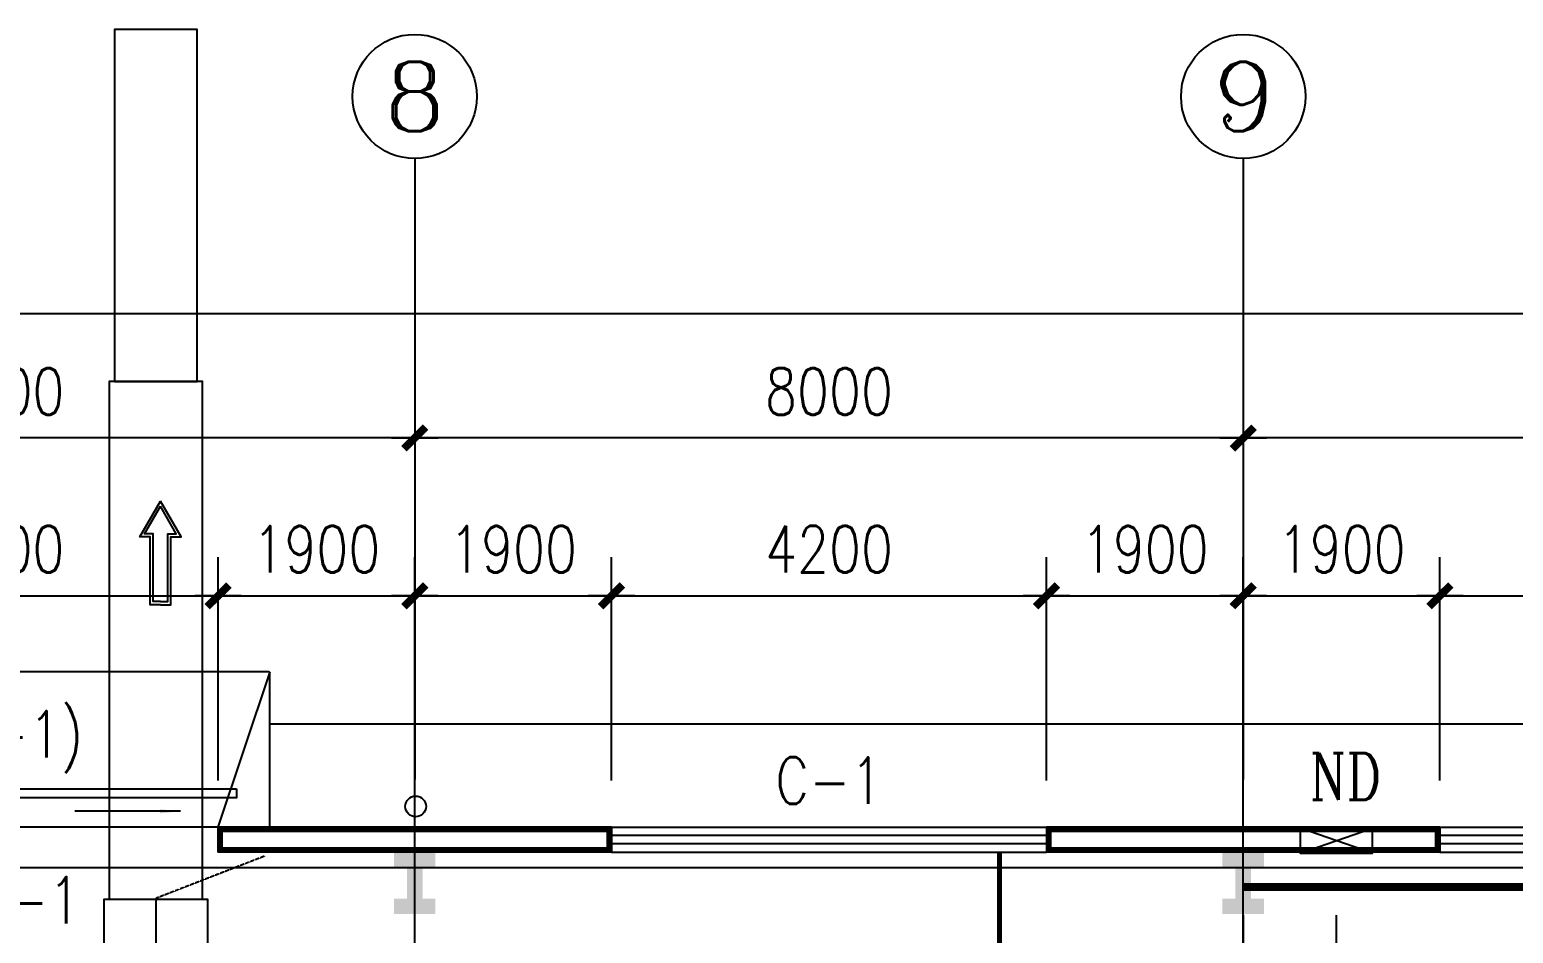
# Model space of a CAD drawing. Header units: millimetres. Extents: x 2509 to 128734, y 2492 to 91667.
# Drawn here: x 80501 to 94828, y 75105 to 83836 of the extents above; entities that cross this region are included whole.
import ezdxf
from ezdxf.enums import TextEntityAlignment as Align

# ---------------------------------------------------------------- set-up
doc = ezdxf.new("R2010")
doc.units = ezdxf.units.MM
for name, pattern in [('CENTER', [50.8, 31.75, -6.35, 6.35, -6.35]), ('DASH', [0.35, 0.25, -0.1]), ('DOTE', [2.42, 2, -0.2, 0.02, -0.2])]:
    doc.linetypes.add(name, pattern=pattern)
for name, color, linetype in [('7标注层', 4, 'Continuous'), ('AXIS', 3, 'Continuous'), ('AXIS_TEXT', 7, 'Continuous'), ('COLUMN', 7, 'Continuous'), ('DOTE', 1, 'DOTE'), ('GROUND', 2, 'Continuous'), ('PUB_DIM', 3, 'Continuous'), ('PUB_TEXT', 7, 'Continuous'), ('PUB_WALL', 255, 'Continuous'), ('ROAD', 5, 'DASH'), ('STAIR', 2, 'Continuous'), ('WALL', 4, 'Continuous'), ('WINDOW', 41, 'Continuous'), ('WINDOW_TEXT', 7, 'Continuous'), ('柱子', 3, 'Continuous'), ('规划设计-方案设计-文字标识', 255, 'Continuous'), ('规划设计-立库系统-编码', 255, 'Continuous')]:
    doc.layers.add(name, color=color, linetype=linetype)
doc.styles.add('_SIMPLEX', font='SIMPLEX.shx', dxfattribs={"width": 0.8})
doc.styles.add('COMPLEX', font='COMPLEX')
doc.styles.add('DIM_FONT', font='SIMPLEX.shx', dxfattribs={"width": 0.8})
doc.styles.add('SIMPLEX', font='SIMPLEX.SHX')
doc.dimstyles.new('AXIS150', dxfattribs={"dimscale": 1.5, "dimtxt": 300, "dimasz": 1, "dimexe": 250, "dimexo": 300, "dimgap": 150, "dimtad": 1, "dimdec": 0, "dimzin": 0, "dimdsep": 46, "dimtxsty": 'DIM_FONT', "dimblk": '_DIMX', "dimcen": 2.5, "dimse1": 1, "dimse2": 1, "dimclrt": 7, "dimadec": 0, "dimazin": 0, "dimtfac": 1, "dimtdec": 0, "dimtix": 1, "dimtmove": 2, "dimatfit": 3, "dimldrblk": '_DIMX', "dimfxl": 1, "dimtolj": 1, "dimtzin": 0, "dimarcsym": 0})
doc.dimstyles.new('DIMN150', dxfattribs={"dimscale": 1.5, "dimtxt": 300, "dimasz": 1, "dimexe": 250, "dimexo": 300, "dimgap": 150, "dimtad": 1, "dimdec": 0, "dimzin": 0, "dimdsep": 46, "dimtxsty": 'DIM_FONT', "dimblk": '_DIMX', "dimcen": 2.5, "dimclrt": 7, "dimadec": 0, "dimazin": 0, "dimtfac": 1, "dimtdec": 0, "dimtix": 1, "dimtmove": 2, "dimatfit": 3, "dimldrblk": '_DIMX', "dimfxl": 1, "dimtolj": 1, "dimtzin": 0, "dimarcsym": 0})

# ---------------------------------------------------------------- blocks, each defined once
blk = doc.blocks.new('_ARROW')
blk.add_solid([(0, 0), (-1, 0.1), (-1, -0.1)])
blk = doc.blocks.new('_A24YPB')
for points in [[(-0.0475, 0.1208), (-0.0475, 0.1001), (-0.5475, 0.1001), (-0.5474, 0.1208)], [(0.5477, 0.1207), (0.5476, 0.1), (0.0477, 0.1), (0.0477, 0.1208)]]:
    blk.add_lwpolyline(points, close=True)
at = {"linetype": 'CENTER'}
for points in [[(-0.419, 0.069), (-0.1762, 0.069)], [(0.419, 0.069), (0.1762, 0.069)]]:
    blk.add_lwpolyline(points, dxfattribs=at)
at = {"linetype": 'CENTER', "yscale": 0.04761904761899995, "zscale": 0.04761904761899995, "rotation": 180}
for p, xscale in [((-0.419, 0.069), 0.04761904761899995), ((0.419, 0.069), -0.04761904761899995)]:
    blk.add_blockref('_ARROW', p, dxfattribs=dict(at, xscale=xscale))
blk = doc.blocks.new('_DIMX')
blk.add_line((-150, 0), (150, 0))
at = {"const_width": 50}
blk.add_lwpolyline([(-70, -70), (70, 70)], dxfattribs=at)
blk = doc.blocks.new('*D18')
at = {"layer": 'DEFPOINTS', "color": 0, "transparency": 16777216}
for p in [(101449, -256732), (102348, -256732), (102348, -258434)]:
    blk.add_point(p, dxfattribs=at)
at = {"layer": 'PUB_DIM', "color": 0, "lineweight": -2, "transparency": 16777216}
for p, q in [((101449, -257182), (101449, -258809)), ((102348, -257182), (102348, -258809)), ((101447, -258434), (101446, -258434)), ((101449, -258434), (102348, -258434)), ((102350, -258434), (102351, -258434))]:
    blk.add_line(p, q, dxfattribs=at)
at = {"layer": 'PUB_DIM', "color": 0, "lineweight": -2, "transparency": 16777216, "xscale": 1.5, "yscale": 1.5, "zscale": 1.5}
blk.add_blockref('_DIMX', (101449, -258434), dxfattribs=at)
at = {"layer": 'PUB_DIM', "color": 0, "lineweight": -2, "transparency": 16777216, "xscale": 1.5, "yscale": 1.5, "zscale": 1.5, "rotation": 180}
blk.add_blockref('_DIMX', (102348, -258434), dxfattribs=at)
at = {"layer": 'PUB_DIM', "color": 7, "transparency": 16777216, "insert": (101899, -257984), "char_height": 450, "attachment_point": 5, "style": 'DIM_FONT'}
blk.add_mtext('\\A1;900', dxfattribs=at)
blk = doc.blocks.new('*D123')
at = {"layer": 'AXIS', "color": 0, "lineweight": -2, "transparency": 16777216}
for p, q in [((37209, -255422), (37209, -250997)), ((109689, -255422), (109689, -250997)), ((109687, -251372), (37210, -251372))]:
    blk.add_line(p, q, dxfattribs=at)
at = {"layer": 'DEFPOINTS', "color": 0, "transparency": 16777216}
for p in [(37209, -251372), (37209, -255872), (109689, -255872)]:
    blk.add_point(p, dxfattribs=at)
at = {"layer": 'AXIS', "color": 0, "lineweight": -2, "transparency": 16777216, "xscale": 1.5, "yscale": 1.5, "zscale": 1.5, "rotation": 180}
blk.add_blockref('_DIMX', (37209, -251372), dxfattribs=at)
at = {"layer": 'AXIS', "color": 0, "lineweight": -2, "transparency": 16777216, "xscale": 1.5, "yscale": 1.5, "zscale": 1.5}
blk.add_blockref('_DIMX', (109689, -251372), dxfattribs=at)
at = {"layer": 'AXIS', "color": 7, "transparency": 16777216, "insert": (73449, -250922), "char_height": 450, "attachment_point": 5, "style": 'DIM_FONT'}
blk.add_mtext('\\A1;72480', dxfattribs=at)
blk = doc.blocks.new('_WBLK')
for p, q in [((-0.5, 0.5), (0.5, 0.5)), ((0.5, 0.1667), (-0.5, 0.1667)), ((0.5, -0.1667), (-0.5, -0.1667)), ((-0.5, -0.5), (0.5, -0.5))]:
    blk.add_line(p, q)
at = {"layer": 'WINDOW_TEXT', "style": 'SIMPLEX', "flags": 9}
blk.add_attdef('A', text='', height=1, dxfattribs=at).set_placement((0, 1.5), align=Align.MIDDLE)
blk = doc.blocks.new('*D108')
at = {"layer": 'AXIS', "color": 0, "lineweight": -2, "transparency": 16777216}
blk.add_line((101447, -252572), (93450, -252572), dxfattribs=at)
at = {"layer": 'DEFPOINTS', "color": 0, "transparency": 16777216}
for p in [(93449, -252572), (93449, -255872), (101449, -255872)]:
    blk.add_point(p, dxfattribs=at)
at = {"layer": 'AXIS', "color": 0, "lineweight": -2, "transparency": 16777216, "xscale": 1.5, "yscale": 1.5, "zscale": 1.5, "rotation": 180}
blk.add_blockref('_DIMX', (93449, -252572), dxfattribs=at)
at = {"layer": 'AXIS', "color": 0, "lineweight": -2, "transparency": 16777216, "xscale": 1.5, "yscale": 1.5, "zscale": 1.5}
blk.add_blockref('_DIMX', (101449, -252572), dxfattribs=at)
at = {"layer": 'AXIS', "color": 7, "transparency": 16777216, "insert": (97449, -252122), "char_height": 450, "attachment_point": 5, "style": 'DIM_FONT'}
blk.add_mtext('\\A1;8000', dxfattribs=at)
blk = doc.blocks.new('*D107')
at = {"layer": 'DEFPOINTS', "color": 0, "transparency": 16777216}
for p in [(99549, -254097), (95349, -256332), (99549, -256332)]:
    blk.add_point(p, dxfattribs=at)
at = {"layer": 'PUB_DIM', "color": 0, "lineweight": -2, "transparency": 16777216}
for p, q in [((95349, -255882), (95349, -253722)), ((99549, -255882), (99549, -253722)), ((95350, -254097), (99547, -254097))]:
    blk.add_line(p, q, dxfattribs=at)
at = {"layer": 'PUB_DIM', "color": 0, "lineweight": -2, "transparency": 16777216, "xscale": 1.5, "yscale": 1.5, "zscale": 1.5, "rotation": 180}
blk.add_blockref('_DIMX', (95349, -254097), dxfattribs=at)
at = {"layer": 'PUB_DIM', "color": 0, "lineweight": -2, "transparency": 16777216, "xscale": 1.5, "yscale": 1.5, "zscale": 1.5}
blk.add_blockref('_DIMX', (99549, -254097), dxfattribs=at)
at = {"layer": 'PUB_DIM', "color": 7, "transparency": 16777216, "insert": (97449, -253647), "char_height": 450, "attachment_point": 5, "style": 'DIM_FONT'}
blk.add_mtext('\\A1;4200', dxfattribs=at)
blk = doc.blocks.new('*D97')
at = {"layer": 'AXIS', "color": 0, "lineweight": -2, "transparency": 16777216}
blk.add_line((93447, -252572), (85450, -252572), dxfattribs=at)
at = {"layer": 'DEFPOINTS', "color": 0, "transparency": 16777216}
for p in [(85449, -252572), (85449, -255872), (93449, -255872)]:
    blk.add_point(p, dxfattribs=at)
at = {"layer": 'AXIS', "color": 0, "lineweight": -2, "transparency": 16777216, "xscale": 1.5, "yscale": 1.5, "zscale": 1.5, "rotation": 180}
blk.add_blockref('_DIMX', (85449, -252572), dxfattribs=at)
at = {"layer": 'AXIS', "color": 0, "lineweight": -2, "transparency": 16777216, "xscale": 1.5, "yscale": 1.5, "zscale": 1.5}
blk.add_blockref('_DIMX', (93449, -252572), dxfattribs=at)
at = {"layer": 'AXIS', "color": 7, "transparency": 16777216, "insert": (89449, -252122), "char_height": 450, "attachment_point": 5, "style": 'DIM_FONT'}
blk.add_mtext('\\A1;8000', dxfattribs=at)
blk = doc.blocks.new('*D91')
at = {"layer": 'DEFPOINTS', "color": 0, "transparency": 16777216}
for p in [(91549, -254097), (87349, -256332), (91549, -256332)]:
    blk.add_point(p, dxfattribs=at)
at = {"layer": 'PUB_DIM', "color": 0, "lineweight": -2, "transparency": 16777216}
for p, q in [((87349, -255882), (87349, -253722)), ((91549, -255882), (91549, -253722)), ((87350, -254097), (91547, -254097))]:
    blk.add_line(p, q, dxfattribs=at)
at = {"layer": 'PUB_DIM', "color": 0, "lineweight": -2, "transparency": 16777216, "xscale": 1.5, "yscale": 1.5, "zscale": 1.5, "rotation": 180}
blk.add_blockref('_DIMX', (87349, -254097), dxfattribs=at)
at = {"layer": 'PUB_DIM', "color": 0, "lineweight": -2, "transparency": 16777216, "xscale": 1.5, "yscale": 1.5, "zscale": 1.5}
blk.add_blockref('_DIMX', (91549, -254097), dxfattribs=at)
at = {"layer": 'PUB_DIM', "color": 7, "transparency": 16777216, "insert": (89449, -253647), "char_height": 450, "attachment_point": 5, "style": 'DIM_FONT'}
blk.add_mtext('\\A1;4200', dxfattribs=at)
blk = doc.blocks.new('*D90')
at = {"layer": 'DEFPOINTS', "color": 0, "transparency": 16777216}
for p in [(93449, -254097), (91549, -256332), (93449, -256332)]:
    blk.add_point(p, dxfattribs=at)
at = {"layer": 'PUB_DIM', "color": 0, "lineweight": -2, "transparency": 16777216}
for p, q in [((91549, -255882), (91549, -253722)), ((93449, -255882), (93449, -253722)), ((91550, -254097), (93447, -254097))]:
    blk.add_line(p, q, dxfattribs=at)
at = {"layer": 'PUB_DIM', "color": 0, "lineweight": -2, "transparency": 16777216, "xscale": 1.5, "yscale": 1.5, "zscale": 1.5, "rotation": 180}
blk.add_blockref('_DIMX', (91549, -254097), dxfattribs=at)
at = {"layer": 'PUB_DIM', "color": 0, "lineweight": -2, "transparency": 16777216, "xscale": 1.5, "yscale": 1.5, "zscale": 1.5}
blk.add_blockref('_DIMX', (93449, -254097), dxfattribs=at)
at = {"layer": 'PUB_DIM', "color": 7, "transparency": 16777216, "insert": (92499, -253647), "char_height": 450, "attachment_point": 5, "style": 'DIM_FONT'}
blk.add_mtext('\\A1;1900', dxfattribs=at)
blk = doc.blocks.new('*D89')
at = {"layer": 'DEFPOINTS', "color": 0, "transparency": 16777216}
for p in [(95349, -254097), (93449, -256332), (95349, -256332)]:
    blk.add_point(p, dxfattribs=at)
at = {"layer": 'PUB_DIM', "color": 0, "lineweight": -2, "transparency": 16777216}
for p, q in [((93449, -255882), (93449, -253722)), ((95349, -255882), (95349, -253722)), ((93450, -254097), (95347, -254097))]:
    blk.add_line(p, q, dxfattribs=at)
at = {"layer": 'PUB_DIM', "color": 0, "lineweight": -2, "transparency": 16777216, "xscale": 1.5, "yscale": 1.5, "zscale": 1.5, "rotation": 180}
blk.add_blockref('_DIMX', (93449, -254097), dxfattribs=at)
at = {"layer": 'PUB_DIM', "color": 0, "lineweight": -2, "transparency": 16777216, "xscale": 1.5, "yscale": 1.5, "zscale": 1.5}
blk.add_blockref('_DIMX', (95349, -254097), dxfattribs=at)
at = {"layer": 'PUB_DIM', "color": 7, "transparency": 16777216, "insert": (94399, -253647), "char_height": 450, "attachment_point": 5, "style": 'DIM_FONT'}
blk.add_mtext('\\A1;1900', dxfattribs=at)
blk = doc.blocks.new('_AXISO')
blk.add_circle((0, 0), 0.5)
at = {"layer": 'AXIS_TEXT', "style": 'COMPLEX', "width": 1.041667}
blk.add_attdef('A', text='', height=0.56, dxfattribs=at).set_placement((-0.25, -0.28), (0.25, -0.28), align=Align.FIT)
blk = doc.blocks.new('*D84')
at = {"layer": 'AXIS', "color": 0, "lineweight": -2, "transparency": 16777216}
blk.add_line((109447, -252572), (101450, -252572), dxfattribs=at)
at = {"layer": 'DEFPOINTS', "color": 0, "transparency": 16777216}
for p in [(101449, -252572), (101449, -255872), (109449, -255872)]:
    blk.add_point(p, dxfattribs=at)
at = {"layer": 'AXIS', "color": 0, "lineweight": -2, "transparency": 16777216, "xscale": 1.5, "yscale": 1.5, "zscale": 1.5, "rotation": 180}
blk.add_blockref('_DIMX', (101449, -252572), dxfattribs=at)
at = {"layer": 'AXIS', "color": 0, "lineweight": -2, "transparency": 16777216, "xscale": 1.5, "yscale": 1.5, "zscale": 1.5}
blk.add_blockref('_DIMX', (109449, -252572), dxfattribs=at)
at = {"layer": 'AXIS', "color": 7, "transparency": 16777216, "insert": (105449, -252122), "char_height": 450, "attachment_point": 5, "style": 'DIM_FONT'}
blk.add_mtext('\\A1;8000', dxfattribs=at)
blk = doc.blocks.new('*D83')
at = {"layer": 'DEFPOINTS', "color": 0, "transparency": 16777216}
for p in [(107549, -254097), (103349, -256332), (107549, -256332)]:
    blk.add_point(p, dxfattribs=at)
at = {"layer": 'PUB_DIM', "color": 0, "lineweight": -2, "transparency": 16777216}
for p, q in [((103349, -255882), (103349, -253722)), ((107549, -255882), (107549, -253722)), ((103350, -254097), (107547, -254097))]:
    blk.add_line(p, q, dxfattribs=at)
at = {"layer": 'PUB_DIM', "color": 0, "lineweight": -2, "transparency": 16777216, "xscale": 1.5, "yscale": 1.5, "zscale": 1.5, "rotation": 180}
blk.add_blockref('_DIMX', (103349, -254097), dxfattribs=at)
at = {"layer": 'PUB_DIM', "color": 0, "lineweight": -2, "transparency": 16777216, "xscale": 1.5, "yscale": 1.5, "zscale": 1.5}
blk.add_blockref('_DIMX', (107549, -254097), dxfattribs=at)
at = {"layer": 'PUB_DIM', "color": 7, "transparency": 16777216, "insert": (105449, -253647), "char_height": 450, "attachment_point": 5, "style": 'DIM_FONT'}
blk.add_mtext('\\A1;4200', dxfattribs=at)
blk = doc.blocks.new('*D81')
at = {"layer": 'DEFPOINTS', "color": 0, "transparency": 16777216}
for p in [(101449, -254097), (99549, -256332), (101449, -256332)]:
    blk.add_point(p, dxfattribs=at)
at = {"layer": 'PUB_DIM', "color": 0, "lineweight": -2, "transparency": 16777216}
for p, q in [((99549, -255882), (99549, -253722)), ((101449, -255882), (101449, -253722)), ((99550, -254097), (101447, -254097))]:
    blk.add_line(p, q, dxfattribs=at)
at = {"layer": 'PUB_DIM', "color": 0, "lineweight": -2, "transparency": 16777216, "xscale": 1.5, "yscale": 1.5, "zscale": 1.5, "rotation": 180}
blk.add_blockref('_DIMX', (99549, -254097), dxfattribs=at)
at = {"layer": 'PUB_DIM', "color": 0, "lineweight": -2, "transparency": 16777216, "xscale": 1.5, "yscale": 1.5, "zscale": 1.5}
blk.add_blockref('_DIMX', (101449, -254097), dxfattribs=at)
at = {"layer": 'PUB_DIM', "color": 7, "transparency": 16777216, "insert": (100499, -253647), "char_height": 450, "attachment_point": 5, "style": 'DIM_FONT'}
blk.add_mtext('\\A1;1900', dxfattribs=at)
blk = doc.blocks.new('*D80')
at = {"layer": 'DEFPOINTS', "color": 0, "transparency": 16777216}
for p in [(103349, -254097), (101449, -256332), (103349, -256332)]:
    blk.add_point(p, dxfattribs=at)
at = {"layer": 'PUB_DIM', "color": 0, "lineweight": -2, "transparency": 16777216}
for p, q in [((101449, -255882), (101449, -253722)), ((103349, -255882), (103349, -253722)), ((101450, -254097), (103347, -254097))]:
    blk.add_line(p, q, dxfattribs=at)
at = {"layer": 'PUB_DIM', "color": 0, "lineweight": -2, "transparency": 16777216, "xscale": 1.5, "yscale": 1.5, "zscale": 1.5, "rotation": 180}
blk.add_blockref('_DIMX', (101449, -254097), dxfattribs=at)
at = {"layer": 'PUB_DIM', "color": 0, "lineweight": -2, "transparency": 16777216, "xscale": 1.5, "yscale": 1.5, "zscale": 1.5}
blk.add_blockref('_DIMX', (103349, -254097), dxfattribs=at)
at = {"layer": 'PUB_DIM', "color": 7, "transparency": 16777216, "insert": (102399, -253647), "char_height": 450, "attachment_point": 5, "style": 'DIM_FONT'}
blk.add_mtext('\\A1;1900', dxfattribs=at)
blk = doc.blocks.new('6m伸缩皮带机')
at = {"layer": '柱子'}
blk.add_lwpolyline([(-3200, -227100), (-4200, -227100), (-4200, -233100), (-3200, -233100)], close=True, dxfattribs=at)
at = {"layer": '柱子', "color": 6}
for points in [[(-4150, -233100), (-3250, -233100), (-3250, -238100), (-4150, -238100)], [(-4100, -238100), (-3300, -238100), (-3300, -241500), (-4100, -241500)]]:
    blk.add_lwpolyline(points, close=True, dxfattribs=at)
blk = doc.blocks.new('*U162')
at = {"layer": '规划设计-立库系统-编码', "color": 3}
for p, q in [((0, 100), (30, 100)), ((656, 70), (686, 70)), ((0, -100), (30, -100))]:
    blk.add_line(p, q, dxfattribs=at)
for points in [[(0, 0), (0, 100), (656, 100), (656, 200), (1000, 0)], [(30, 0), (30, 70), (686, 70), (686, 153), (953, 0)], [(0, 0), (0, -100), (656, -100), (656, -200), (1000, 0)], [(30, 0), (30, -70), (686, -70), (686, -153), (953, 0)]]:
    blk.add_lwpolyline(points, dxfattribs=at)
blk = doc.blocks.new('12号建筑底图')
at = {"layer": 'COLUMN'}
h = blk.add_hatch(color=256, dxfattribs=at)
h.paths.add_polyline_path([(93448.7, -256572.4), (93248.7, -256572.4), (93248.7, -256720.8), (93373.7, -256720.8), (93373.7, -256872.4), (93448.7, -256872.4)])
h.paths.add_polyline_path([(93648.7, -256572.4), (93448.7, -256572.4), (93448.7, -256872.4), (93523.7, -256872.4), (93523.7, -256722.4), (93648.7, -256722.4)])
h.paths.add_polyline_path([(93523.7, -256872.4), (93448.7, -256872.4), (93448.7, -257172.4), (93648.7, -257172.4), (93648.7, -257022.4), (93523.7, -257022.4)])
h.paths.add_polyline_path([(93448.7, -256872.4), (93373.7, -256872.4), (93373.7, -257022.4), (93248.7, -257022.4), (93248.7, -257172.4), (93448.7, -257172.4)])
h = blk.add_hatch(color=256, dxfattribs=at)
h.paths.add_polyline_path([(101448.7, -256572.4), (101248.7, -256572.4), (101248.7, -256720.8), (101373.7, -256720.8), (101373.7, -256872.4), (101448.7, -256872.4)])
h.paths.add_polyline_path([(101648.7, -256572.4), (101448.7, -256572.4), (101448.7, -256872.4), (101523.7, -256872.4), (101523.7, -256722.4), (101648.7, -256722.4)])
h.paths.add_polyline_path([(101523.7, -256872.4), (101448.7, -256872.4), (101448.7, -257172.4), (101648.7, -257172.4), (101648.7, -257022.4), (101523.7, -257022.4)])
h.paths.add_polyline_path([(101448.7, -256872.4), (101373.7, -256872.4), (101373.7, -257022.4), (101248.7, -257022.4), (101248.7, -257172.4), (101448.7, -257172.4)])
at = {"layer": 'COLUMN', "linetype": 'DOTE', "const_width": 75}
blk.add_lwpolyline([(101448.6, -256910.8), (108848.6, -256910.8)], dxfattribs=at)
at = {"layer": 'DOTE'}
for p, q in [((93448.7, -305572.4), (93448.7, -255872.4)), ((101448.7, -305572.4), (101448.7, -255872.4)), ((36448.7, -256722.4), (110448.7, -256722.4))]:
    blk.add_line(p, q, dxfattribs=at)
at = {"layer": 'GROUND'}
for p, q in [((92048.7, -255332.4), (110688.7, -255332.4)), ((91998.7, -256332.4), (86898.7, -256332.4))]:
    blk.add_line(p, q, dxfattribs=at)
at = {"layer": 'PUB_DIM'}
for p, q in [((93448.7, -249872.4), (93448.7, -255872.4)), ((101448.7, -249872.4), (101448.7, -255872.4))]:
    blk.add_line(p, q, dxfattribs=at)
at = {"layer": 'PUB_TEXT'}
for p, q in [((101998.5, -256582.4), (102698.5, -256342.4)), ((102698.5, -256582.4), (101998.5, -256342.4))]:
    blk.add_line(p, q, dxfattribs=at)
blk.add_lwpolyline([(102698.5, -256342.4), (101998.5, -256342.4), (101998.5, -256582.4), (102698.5, -256582.4)], close=True, dxfattribs=at)
blk.add_circle((93457.6, -256131.9), 100, dxfattribs=at)
at = {"layer": 'PUB_WALL'}
for points in [[(95323.7, -256547.4, 50, 50, 0), (95323.7, -256357.4, 50, 50, 0), (91573.7, -256357.4, 50, 50, 0), (91573.7, -256547.4, 50, 50, 0)], [(103323.7, -256547.4, 50, 50, 0), (103323.7, -256357.4, 50, 50, 0), (99573.7, -256357.4, 50, 50, 0), (99573.7, -256547.4, 50, 50, 0)]]:
    blk.add_lwpolyline(points, format="xyseb", close=True, dxfattribs=at)
at = {"layer": 'ROAD', "ltscale": 2}
for p, q in [((91998.7, -256612.4), (90951.6, -257019.5)), ((90948.7, -257026.6), (90948.7, -264222.4))]:
    blk.add_line(p, q, dxfattribs=at)
blk.add_arc((90958.7, -257026.6), 10, 135, 180, dxfattribs=at)
at = {"layer": 'STAIR'}
blk.add_lwpolyline([(92048.7, -256332.4), (92048.7, -254842.4, 0.4142136), (92038.7, -254832.4), (86858.7, -254832.4, 0.4142136), (86848.7, -254842.4), (86848.7, -256332.4)], format="xyb", dxfattribs=at)
blk.add_lwpolyline([(92048.7, -254832.4), (91548.7, -256332.4)], dxfattribs=at)
at = {"layer": 'WALL'}
for p, q in [((91548.7, -256332.4), (91548.7, -256572.4)), ((95348.7, -256332.4), (91548.7, -256332.4)), ((95348.7, -256332.4), (95348.7, -256572.4)), ((99548.7, -256332.4), (99548.7, -256572.4)), ((103348.7, -256332.4), (99548.7, -256332.4)), ((103348.7, -256332.4), (103348.7, -256572.4)), ((95348.7, -256572.4), (91548.7, -256572.4)), ((103348.7, -256572.4), (99548.7, -256572.4))]:
    blk.add_line(p, q, dxfattribs=at)
at = {"layer": 'AXIS'}
ref = blk.add_blockref('_AXISO', (93448.7, -249272.4), dxfattribs=dict(at, xscale=1200, yscale=1200, zscale=1200))
ref.add_attrib('A', '8', dxfattribs={"layer": 'AXIS_TEXT', "height": 672, "style": 'COMPLEX', "width": 1.339286}).set_placement((93148.7, -249608.4), (93748.7, -249608.4), align=Align.FIT)
ref = blk.add_blockref('_AXISO', (101448.7, -249272.4), dxfattribs=dict(at, xscale=1200, yscale=1200, zscale=1200))
ref.add_attrib('A', '9', dxfattribs={"layer": 'AXIS_TEXT', "height": 672, "style": 'COMPLEX', "width": 1.339286}).set_placement((101148.7, -249608.4), (101748.7, -249608.4), align=Align.FIT)
at = {"layer": 'WINDOW'}
ref = blk.add_blockref('_WBLK', (97448.7, -256452.4), dxfattribs=dict(at, xscale=4200, yscale=240.0000000000291, zscale=4200))
ref.add_attrib('A', 'C-1', dxfattribs={"layer": 'WINDOW_TEXT', "height": 450, "style": '_SIMPLEX', "width": 0.8, "flags": 8}).set_placement((97448.7, -255882.4), align=Align.MIDDLE)
ref = blk.add_blockref('_WBLK', (105448.7, -256452.4), dxfattribs=dict(at, xscale=4200, yscale=239.9999999999709, zscale=4200))
ref.add_attrib('A', 'C-1', dxfattribs={"layer": 'WINDOW_TEXT', "height": 450, "style": '_SIMPLEX', "width": 0.8, "flags": 8}).set_placement((105448.7, -255882.4), align=Align.MIDDLE)
ref = blk.add_blockref('_A24YPB', (89427.6, -256468.7), dxfattribs=dict(at, xscale=4200, yscale=4200, zscale=4200))
ref.add_attrib('A', 'TLM-1', dxfattribs={"layer": 'WINDOW_TEXT', "height": 450, "style": '_SIMPLEX', "width": 0.8, "flags": 8}).set_placement((89427.6, -257038.7), align=Align.MIDDLE)
at = {"layer": 'AXIS_TEXT', "style": 'COMPLEX', "width": 0.736842}
blk.add_attdef('N', text='', height=900, dxfattribs=at).set_placement((122812.3, -249273.3), (123412.3, -249273.3), align=Align.FIT)
at = {"layer": 'PUB_TEXT', "width": 0.8}
for s, style, p in [('(C-1)', 'DIM_FONT', (88781.2, -255659.4)), ('ND', 'COMPLEX', (102090.4, -256067.8))]:
    blk.add_text(s, height=450, dxfattribs=dict(at, style=style)).set_placement(p)
at = {"layer": 'AXIS'}
for p1, p2, distance, dimstyle, picture, middle in [((109688.7, -255872.4), (37208.7, -255872.4), -4500, 'DIMN150', '*D123', (73448.7, -250922.4)), ((109448.7, -255872.4), (101448.7, -255872.4), -3300, 'AXIS150', '*D84', (105448.7, -252122.4))]:
    dim = blk.add_aligned_dim(p1=p1, p2=p2, distance=distance, dimstyle=dimstyle, dxfattribs=at)
    dim.commit()
    dim.dimension.update_dxf_attribs({"geometry": picture, "text_midpoint": middle})
for base, p1, p2, picture, middle in [((85448.7, -252572.4), (93448.7, -255872.4), (85448.7, -255872.4), '*D97', (89448.7, -252122.4)), ((93448.7, -252572.4), (101448.7, -255872.4), (93448.7, -255872.4), '*D108', (97448.7, -252122.4))]:
    dim = blk.add_linear_dim(base=base, p1=p1, p2=p2, dimstyle='AXIS150', dxfattribs=at)
    dim.commit()
    dim.dimension.update_dxf_attribs({"geometry": picture, "text_midpoint": middle})
at = {"layer": 'PUB_DIM'}
for p1, p2, distance, picture, middle in [((87348.7, -256332.4), (91548.7, -256332.4), 2235.1, '*D91', (89448.7, -253647.3)), ((91548.7, -256332.4), (93448.6, -256332.4), 2235.1, '*D90', (92498.6, -253647.3)), ((93448.6, -256332.4), (95348.6, -256332.4), 2235.1, '*D89', (94398.6, -253647.3)), ((95348.6, -256332.4), (99548.6, -256332.4), 2235.1, '*D107', (97448.6, -253647.3)), ((99548.6, -256332.4), (101448.6, -256332.4), 2235.1, '*D81', (100498.6, -253647.3)), ((101448.6, -256332.4), (103348.6, -256332.4), 2235.1, '*D80', (102398.6, -253647.3)), ((103348.6, -256332.4), (107548.6, -256332.4), 2235.1, '*D83', (105448.6, -253647.3)), ((101448.7, -256732.4), (102348.5, -256732.4), -1701.6, '*D18', (101898.6, -257984.1))]:
    dim = blk.add_aligned_dim(p1=p1, p2=p2, distance=distance, dimstyle='DIMN150', dxfattribs=at)
    dim.commit()
    dim.dimension.update_dxf_attribs({"geometry": picture, "text_midpoint": middle})

msp = doc.modelspace()

# ---------------------------------------------------------------- linework, layer by layer
at = {"layer": '7标注层', "linetype": 'CENTER', "const_width": 50}
msp.add_lwpolyline([(89866.274, 73832.821), (89866.274, 75890.213)], dxfattribs=at)

# ---------------------------------------------------------------- block references
at = {"linetype": 'CENTER'}
msp.add_blockref('12号建筑底图', (-9229.066, 332462.656), dxfattribs=at)
at = {"linetype": 'CENTER', "xscale": -1, "rotation": 180}
msp.add_blockref('6m伸缩皮带机', (85419.601, -157663.929), dxfattribs=at)
at = {"layer": '规划设计-方案设计-文字标识', "color": 3, "xscale": -1, "rotation": 270}
msp.add_blockref('*U162', (81763.863, 78280.064), dxfattribs=at)

doc.saveas('drawing.dxf')
